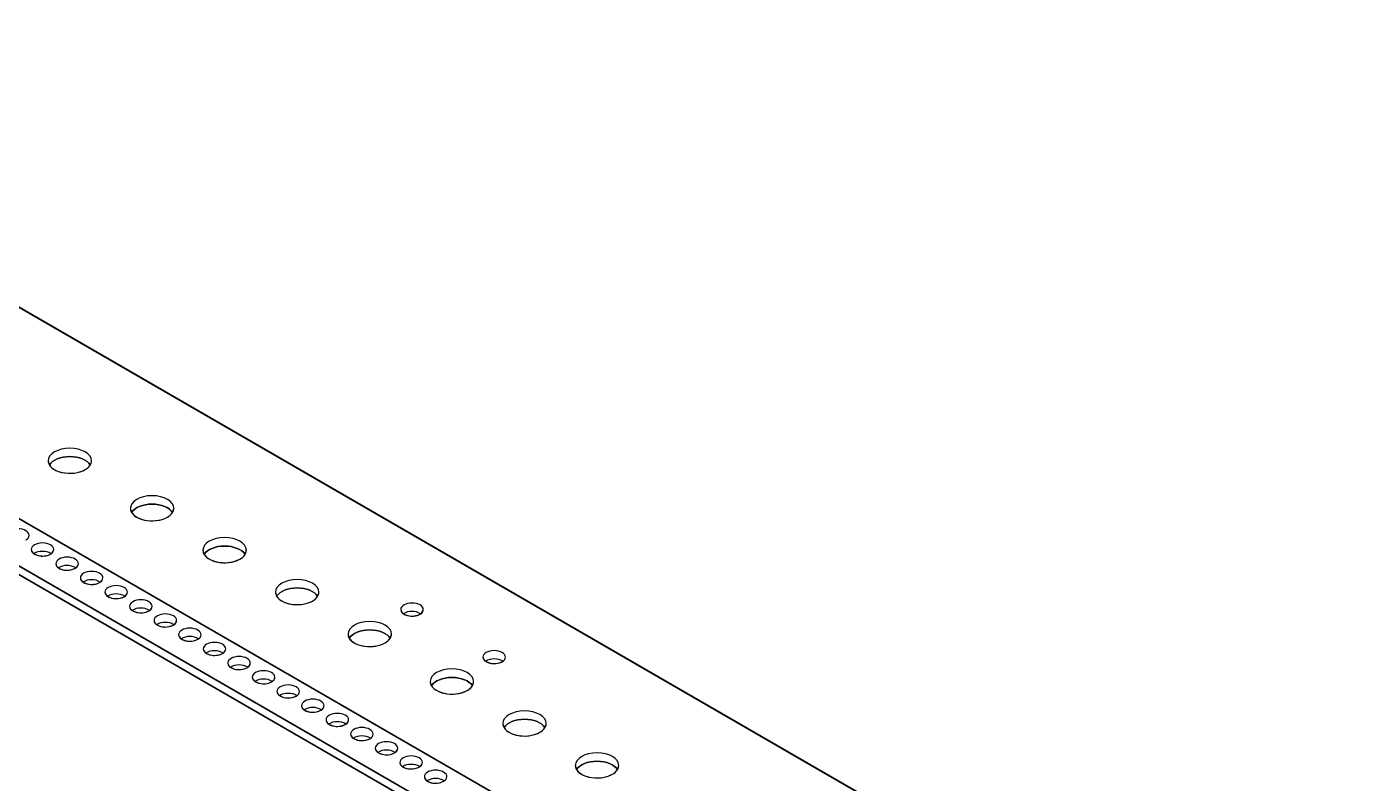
# Model space of a CAD drawing. Header units: millimetres. Extents: x -132 to 387, y -467 to 91.
# Drawn here: x 191.1 to 385.3, y -313.7 to -203.1 of the extents above; entities that cross this region are included whole.
import ezdxf

# ---------------------------------------------------------------- set-up
doc = ezdxf.new("R2010")
doc.units = ezdxf.units.MM
doc.layers.get('0').update_dxf_attribs({"lineweight": 25})

msp = doc.modelspace()

# ---------------------------------------------------------------- linework, layer by layer
for p, q in [((385.27, -356.87), (118.97, -203.13)), ((385.27, -356.87), (118.97, -203.13)), ((118.97, -203.13), (385.24, -356.86)), ((119.02, -203.15), (385.27, -356.87)), ((385.24, -356.86), (119.02, -203.15)), ((358.07, -372.02), (93.2, -219.09)), ((93.2, -219.09), (358.07, -372.02)), ((358.07, -372.02), (93.2, -219.09)), ((87.19, -222.56), (352.06, -375.49)), ((352.06, -375.49), (87.19, -222.56)), ((87.19, -222.56), (352.06, -375.49)), ((87.19, -223.79), (351, -376.1)), ((351, -376.1), (118.18, -241.69)), ((118.18, -241.69), (351, -376.1))]:
    msp.add_line(p, q)
for centre, radius, start, end in [((195.46, -266.54), 1.16, 180.6562, 212.5207), ((195.46, -266.54), 1.16, 180.6562, 212.5207), ((198.73, -266.02), 2.08, 298.34, 326.5634), ((198.73, -266.02), 2.08, 298.34, 326.5634), ((199.48, -266.54), 1.16, 327.4692, 359.3539), ((199.48, -266.54), 1.16, 327.4692, 359.3539), ((207.48, -273.48), 1.16, 180.6494, 212.5223), ((207.48, -273.48), 1.16, 180.6494, 212.5223), ((211.5, -273.48), 1.16, 327.4903, 359.3379), ((211.5, -273.48), 1.16, 327.4903, 359.3379), ((210.75, -272.96), 2.08, 298.3442, 326.5517), ((210.75, -272.96), 2.08, 298.3442, 326.5517), ((190.71, -277.36), 0.825, 294.1874, 354.498), ((190.77, -277.39), 0.77, 299.7479, 355.7872), ((190.77, -277.39), 0.77, 299.7479, 355.7872), ((192.59, -279.46), 0.77, 184.2128, 240.2521), ((192.59, -279.46), 0.77, 184.2128, 240.2521), ((194.3, -279.44), 0.825, 294.1863, 354.4979), ((194.36, -279.46), 0.77, 299.7476, 355.7863), ((194.36, -279.46), 0.77, 299.7476, 355.7863), ((193.41, -282.08), 2.29, 88.4654, 121.6641), ((193.41, -282.08), 2.29, 88.4654, 121.6641), ((193.41, -282.08), 2.29, 88.4654, 121.6641), ((193.4, -278.21), 2.25, 238.1516, 270.0615), ((193.4, -278.21), 2.25, 238.1516, 270.0615), ((193.47, -277.88), 2.6, 256.1508, 296.9515), ((193.51, -278.05), 2.42, 267.4628, 297.8452), ((193.51, -278.05), 2.42, 267.4628, 297.8452), ((193.54, -282.08), 2.29, 58.3356, 91.5347), ((193.54, -282.08), 2.29, 58.3356, 91.5347), ((193.54, -282.08), 2.29, 58.3356, 91.5347), ((193.93, -278.95), 1.43, 299.9298, 304.5461), ((193.93, -278.95), 1.43, 299.9298, 304.5461), ((218.09, -279.6), 1.16, 180.6621, 212.5097), ((218.09, -279.6), 1.16, 180.6621, 212.5097), ((221.36, -279.08), 2.08, 298.3442, 326.5517), ((221.36, -279.08), 2.08, 298.3442, 326.5517), ((222.11, -279.6), 1.16, 327.4903, 359.3379), ((222.11, -279.6), 1.16, 327.4903, 359.3379), ((196.19, -281.53), 0.77, 184.2128, 240.2534), ((196.19, -281.53), 0.77, 184.2128, 240.2534), ((197.01, -284.15), 2.29, 88.4652, 121.6645), ((197.01, -284.15), 2.29, 88.4652, 121.6645), ((197.01, -284.15), 2.29, 88.4652, 121.6645), ((196.99, -280.29), 2.25, 238.1512, 270.0619), ((196.99, -280.29), 2.25, 238.1512, 270.0619), ((197.06, -279.95), 2.6, 256.1508, 296.9515), ((197.1, -280.12), 2.42, 267.463, 297.8453), ((197.1, -280.12), 2.42, 267.463, 297.8453), ((197.13, -284.15), 2.29, 58.3356, 91.5347), ((197.13, -284.15), 2.29, 58.3356, 91.5347), ((197.13, -284.15), 2.29, 58.3356, 91.5347), ((197.9, -281.51), 0.825, 294.1863, 354.4979), ((197.52, -281.03), 1.43, 299.9298, 304.5461), ((197.52, -281.03), 1.43, 299.9298, 304.5461), ((197.95, -281.53), 0.77, 299.7476, 355.7863), ((197.95, -281.53), 0.77, 299.7476, 355.7863), ((199.78, -283.61), 0.77, 184.2137, 240.2524), ((199.78, -283.61), 0.77, 184.2137, 240.2524), ((200.6, -286.23), 2.29, 88.4711, 121.6593), ((200.6, -286.23), 2.29, 88.4711, 121.6593), ((200.6, -286.23), 2.29, 88.4711, 121.6593), ((200.59, -282.36), 2.25, 238.151, 270.0621), ((200.59, -282.36), 2.25, 238.151, 270.0621), ((200.65, -282.02), 2.6, 256.151, 296.951), ((200.7, -282.2), 2.42, 267.4623, 297.845), ((200.7, -282.2), 2.42, 267.4623, 297.845), ((200.72, -286.23), 2.29, 58.3455, 91.5267), ((200.72, -286.23), 2.29, 58.3455, 91.5267), ((200.72, -286.23), 2.29, 58.3455, 91.5267), ((201.49, -283.58), 0.825, 294.1917, 354.5016), ((201.1, -283.08), 1.45, 299.9657, 304.5101), ((201.1, -283.08), 1.45, 299.9657, 304.5101), ((201.54, -283.61), 0.771, 299.7583, 355.7862), ((201.54, -283.61), 0.771, 299.7583, 355.7862), ((203.37, -285.68), 0.77, 184.2137, 240.2551), ((203.37, -285.68), 0.77, 184.2137, 240.2551), ((204.19, -288.3), 2.29, 88.4713, 121.6588), ((204.19, -288.3), 2.29, 88.4713, 121.6588), ((204.19, -288.3), 2.29, 88.4713, 121.6588), ((204.18, -284.44), 2.25, 238.1515, 270.0618), ((204.18, -284.44), 2.25, 238.1515, 270.0618), ((204.24, -284.1), 2.6, 256.151, 296.951), ((204.29, -284.27), 2.42, 267.4623, 297.845), ((204.29, -284.27), 2.42, 267.4623, 297.845), ((204.31, -288.3), 2.29, 58.3455, 91.5267), ((204.31, -288.3), 2.29, 58.3455, 91.5267), ((204.31, -288.3), 2.29, 58.3455, 91.5267), ((205.08, -285.66), 0.825, 294.1917, 354.5016), ((204.7, -285.16), 1.45, 299.9657, 304.5101), ((204.7, -285.16), 1.45, 299.9657, 304.5101), ((205.13, -285.68), 0.771, 299.7583, 355.7862), ((205.13, -285.68), 0.771, 299.7583, 355.7862), ((228.7, -285.73), 1.16, 180.6547, 212.517), ((228.7, -285.73), 1.16, 180.6547, 212.517), ((231.96, -285.21), 2.08, 298.3442, 326.5517), ((231.96, -285.21), 2.08, 298.3442, 326.5517), ((232.72, -285.73), 1.16, 327.483, 359.3453), ((232.72, -285.73), 1.16, 327.483, 359.3453), ((206.96, -287.76), 0.77, 184.2081, 240.2607), ((206.96, -287.76), 0.77, 184.2081, 240.2607), ((207.78, -290.37), 2.29, 88.4713, 121.6588), ((207.78, -290.37), 2.29, 88.4713, 121.6588), ((207.78, -290.37), 2.29, 88.4713, 121.6588), ((207.77, -286.51), 2.25, 238.1515, 270.0618), ((207.77, -286.51), 2.25, 238.1515, 270.0618), ((207.83, -286.17), 2.6, 256.151, 296.951), ((207.88, -286.34), 2.42, 267.4623, 297.845), ((207.88, -286.34), 2.42, 267.4623, 297.845), ((207.91, -290.37), 2.29, 58.3437, 91.5285), ((207.91, -290.37), 2.29, 58.3437, 91.5285), ((207.91, -290.37), 2.29, 58.3437, 91.5285), ((208.67, -287.73), 0.825, 294.1917, 354.5016), ((208.29, -287.23), 1.45, 299.9657, 304.5101), ((208.29, -287.23), 1.45, 299.9657, 304.5101), ((208.73, -287.76), 0.77, 299.7527, 355.7918), ((208.73, -287.76), 0.77, 299.7527, 355.7918), ((246.62, -288.24), 0.77, 184.2023, 240.2447), ((246.62, -288.24), 0.77, 184.2023, 240.2447), ((247.44, -290.85), 2.29, 88.4694, 121.667), ((247.44, -290.85), 2.29, 88.4694, 121.667), ((247.44, -290.85), 2.29, 88.4694, 121.667), ((247.43, -286.99), 2.25, 238.1581, 270.0641), ((247.43, -286.99), 2.25, 238.1581, 270.0641), ((247.49, -286.65), 2.6, 256.151, 296.951), ((247.54, -286.82), 2.42, 267.4623, 297.845), ((247.54, -286.82), 2.42, 267.4623, 297.845), ((247.56, -290.85), 2.29, 58.3306, 91.5308), ((247.56, -290.85), 2.29, 58.3306, 91.5308), ((247.56, -290.85), 2.29, 58.3306, 91.5308), ((248.33, -288.21), 0.825, 294.1891, 354.4929), ((247.92, -287.68), 1.49, 299.9866, 304.4048), ((247.92, -287.68), 1.49, 299.9866, 304.4048), ((248.38, -288.24), 0.771, 299.7516, 355.7879), ((248.38, -288.24), 0.771, 299.7516, 355.7879), ((210.55, -289.83), 0.77, 184.2081, 240.2607), ((210.55, -289.83), 0.77, 184.2081, 240.2607), ((211.38, -292.45), 2.29, 88.4713, 121.6588), ((211.38, -292.45), 2.29, 88.4713, 121.6588), ((211.38, -292.45), 2.29, 88.4713, 121.6588), ((211.36, -288.58), 2.25, 238.145, 270.0684), ((211.36, -288.58), 2.25, 238.145, 270.0684), ((211.43, -288.24), 2.6, 256.151, 296.951), ((211.47, -288.42), 2.42, 267.4623, 297.845), ((211.47, -288.42), 2.42, 267.4623, 297.845), ((211.5, -292.45), 2.29, 58.3437, 91.5285), ((211.5, -292.45), 2.29, 58.3437, 91.5285), ((211.5, -292.45), 2.29, 58.3437, 91.5285), ((212.26, -289.81), 0.825, 294.1917, 354.5016), ((211.88, -289.3), 1.45, 299.9657, 304.5101), ((211.88, -289.3), 1.45, 299.9657, 304.5101), ((212.32, -289.83), 0.77, 299.7527, 355.7918), ((212.32, -289.83), 0.77, 299.7527, 355.7918), ((214.15, -291.9), 0.77, 184.2081, 240.2607), ((214.15, -291.9), 0.77, 184.2081, 240.2607), ((214.97, -294.52), 2.29, 88.4713, 121.6588), ((214.97, -294.52), 2.29, 88.4713, 121.6588), ((214.97, -294.52), 2.29, 88.4713, 121.6588), ((214.95, -290.66), 2.25, 238.147, 270.0664), ((214.95, -290.66), 2.25, 238.147, 270.0664), ((215.02, -290.32), 2.6, 256.151, 296.951), ((215.06, -290.49), 2.42, 267.4623, 297.845), ((215.06, -290.49), 2.42, 267.4623, 297.845), ((215.09, -294.52), 2.29, 58.3437, 91.5285), ((215.09, -294.52), 2.29, 58.3437, 91.5285), ((215.09, -294.52), 2.29, 58.3437, 91.5285), ((215.86, -291.88), 0.825, 294.1917, 354.5016), ((215.47, -291.38), 1.45, 299.9657, 304.5101), ((215.47, -291.38), 1.45, 299.9657, 304.5101), ((215.91, -291.9), 0.77, 299.7527, 355.7918), ((215.91, -291.9), 0.77, 299.7527, 355.7918), ((239.3, -291.85), 1.16, 180.6587, 212.5181), ((239.3, -291.85), 1.16, 180.6587, 212.5181), ((242.57, -291.33), 2.08, 298.332, 326.5639), ((242.57, -291.33), 2.08, 298.332, 326.5639), ((243.32, -291.85), 1.16, 327.4819, 359.3413), ((243.32, -291.85), 1.16, 327.4819, 359.3413), ((217.74, -293.98), 0.77, 184.2081, 240.2607), ((217.74, -293.98), 0.77, 184.2081, 240.2607), ((218.56, -296.6), 2.29, 88.4713, 121.6588), ((218.56, -296.6), 2.29, 88.4713, 121.6588), ((218.56, -296.6), 2.29, 88.4713, 121.6588), ((218.55, -292.73), 2.25, 238.147, 270.0664), ((218.55, -292.73), 2.25, 238.147, 270.0664), ((218.61, -292.39), 2.6, 256.151, 296.951), ((218.66, -292.56), 2.42, 267.4623, 297.845), ((218.66, -292.56), 2.42, 267.4623, 297.845), ((218.68, -296.6), 2.29, 58.3437, 91.5285), ((218.68, -296.6), 2.29, 58.3437, 91.5285), ((218.68, -296.6), 2.29, 58.3437, 91.5285), ((219.45, -293.95), 0.825, 294.1917, 354.5016), ((219.06, -293.45), 1.45, 299.9657, 304.5101), ((219.06, -293.45), 1.45, 299.9657, 304.5101), ((219.5, -293.98), 0.77, 299.7527, 355.7918), ((219.5, -293.98), 0.77, 299.7527, 355.7918), ((221.33, -296.05), 0.77, 184.2081, 240.2607), ((221.33, -296.05), 0.77, 184.2081, 240.2607), ((222.15, -298.67), 2.29, 88.4713, 121.6588), ((222.15, -298.67), 2.29, 88.4713, 121.6588), ((222.15, -298.67), 2.29, 88.4713, 121.6588), ((222.14, -294.81), 2.25, 238.147, 270.0664), ((222.14, -294.81), 2.25, 238.147, 270.0664), ((222.2, -294.47), 2.6, 256.151, 296.951), ((222.25, -294.64), 2.42, 267.4623, 297.845), ((222.25, -294.64), 2.42, 267.4623, 297.845), ((222.27, -298.67), 2.29, 58.3437, 91.5285), ((222.27, -298.67), 2.29, 58.3437, 91.5285), ((222.27, -298.67), 2.29, 58.3437, 91.5285), ((223.04, -296.03), 0.825, 294.1917, 354.5016), ((222.66, -295.53), 1.45, 299.9657, 304.5101), ((222.66, -295.53), 1.45, 299.9657, 304.5101), ((223.09, -296.05), 0.77, 299.7527, 355.7918), ((223.09, -296.05), 0.77, 299.7527, 355.7918), ((258.64, -295.18), 0.771, 184.2121, 240.2349), ((258.64, -295.18), 0.771, 184.2121, 240.2349), ((259.46, -297.8), 2.29, 88.4712, 121.6652), ((259.46, -297.8), 2.29, 88.4712, 121.6652), ((259.46, -297.8), 2.29, 88.4712, 121.6652), ((259.45, -293.93), 2.25, 238.1516, 270.0707), ((259.45, -293.93), 2.25, 238.1516, 270.0707), ((259.51, -293.59), 2.6, 256.1419, 296.9601), ((259.56, -293.77), 2.42, 267.4493, 297.8579), ((259.56, -293.77), 2.42, 267.4493, 297.8579), ((259.58, -297.79), 2.29, 58.3306, 91.5308), ((259.58, -297.79), 2.29, 58.3306, 91.5308), ((259.58, -297.79), 2.29, 58.3306, 91.5308), ((260.35, -295.15), 0.825, 294.1786, 354.5034), ((259.94, -294.62), 1.49, 299.9866, 304.4048), ((259.94, -294.62), 1.49, 299.9866, 304.4048), ((260.4, -295.18), 0.771, 299.7516, 355.7879), ((260.4, -295.18), 0.771, 299.7516, 355.7879), ((224.92, -298.12), 0.77, 184.2081, 240.2607), ((224.92, -298.12), 0.77, 184.2081, 240.2607), ((225.74, -300.74), 2.29, 88.4713, 121.6588), ((225.74, -300.74), 2.29, 88.4713, 121.6588), ((225.74, -300.74), 2.29, 88.4713, 121.6588), ((225.73, -296.88), 2.25, 238.147, 270.0664), ((225.73, -296.88), 2.25, 238.147, 270.0664), ((225.79, -296.54), 2.6, 256.151, 296.951), ((225.84, -296.71), 2.42, 267.4623, 297.845), ((225.84, -296.71), 2.42, 267.4623, 297.845), ((225.87, -300.74), 2.29, 58.3437, 91.5285), ((225.87, -300.74), 2.29, 58.3437, 91.5285), ((225.87, -300.74), 2.29, 58.3437, 91.5285), ((226.63, -298.1), 0.825, 294.1917, 354.5016), ((226.25, -297.6), 1.45, 299.9657, 304.5101), ((226.25, -297.6), 1.45, 299.9657, 304.5101), ((226.69, -298.12), 0.77, 299.7429, 355.8016), ((226.69, -298.12), 0.77, 299.7429, 355.8016), ((251.32, -298.79), 1.16, 180.6587, 212.5181), ((251.32, -298.79), 1.16, 180.6587, 212.5181), ((255.35, -298.79), 1.16, 327.4819, 359.3413), ((255.35, -298.79), 1.16, 327.4819, 359.3413), ((228.52, -300.2), 0.77, 184.2023, 240.2447), ((228.52, -300.2), 0.77, 184.2023, 240.2447), ((229.34, -302.82), 2.29, 88.4676, 121.6687), ((229.34, -302.82), 2.29, 88.4676, 121.6687), ((229.34, -302.82), 2.29, 88.4676, 121.6687), ((229.32, -298.95), 2.25, 238.1581, 270.0641), ((229.32, -298.95), 2.25, 238.1581, 270.0641), ((229.46, -302.82), 2.29, 58.3306, 91.5308), ((229.46, -302.82), 2.29, 58.3306, 91.5308), ((229.46, -302.82), 2.29, 58.3306, 91.5308), ((230.23, -300.18), 0.825, 294.1891, 354.4929), ((229.82, -299.64), 1.49, 299.9866, 304.4048), ((229.82, -299.64), 1.49, 299.9866, 304.4048), ((230.28, -300.2), 0.771, 299.7516, 355.7879), ((230.28, -300.2), 0.771, 299.7516, 355.7879), ((254.59, -298.27), 2.08, 298.3427, 326.5615), ((254.59, -298.27), 2.08, 298.3427, 326.5615), ((229.39, -298.61), 2.6, 256.151, 296.951), ((229.43, -298.79), 2.42, 267.4623, 297.845), ((229.43, -298.79), 2.42, 267.4623, 297.845), ((232.11, -302.27), 0.77, 184.2023, 240.2447), ((232.11, -302.27), 0.77, 184.2023, 240.2447), ((232.93, -304.89), 2.29, 88.4694, 121.667), ((232.93, -304.89), 2.29, 88.4694, 121.667), ((232.93, -304.89), 2.29, 88.4694, 121.667), ((233.05, -304.89), 2.29, 58.3306, 91.5308), ((233.05, -304.89), 2.29, 58.3306, 91.5308), ((233.05, -304.89), 2.29, 58.3306, 91.5308), ((233.82, -302.25), 0.825, 294.1891, 354.4929), ((233.87, -302.27), 0.771, 299.7516, 355.7879), ((233.87, -302.27), 0.771, 299.7516, 355.7879), ((232.91, -301.03), 2.25, 238.1581, 270.0641), ((232.91, -301.03), 2.25, 238.1581, 270.0641), ((232.98, -300.69), 2.6, 256.151, 296.951), ((233.02, -300.86), 2.42, 267.4623, 297.845), ((233.02, -300.86), 2.42, 267.4623, 297.845), ((233.41, -301.71), 1.49, 299.9866, 304.4048), ((233.41, -301.71), 1.49, 299.9866, 304.4048), ((235.7, -304.35), 0.771, 184.2121, 240.2349), ((235.7, -304.35), 0.771, 184.2121, 240.2349), ((236.52, -306.97), 2.29, 88.4694, 121.667), ((236.52, -306.97), 2.29, 88.4694, 121.667), ((236.52, -306.97), 2.29, 88.4694, 121.667), ((236.64, -306.96), 2.29, 58.3306, 91.5308), ((236.64, -306.96), 2.29, 58.3306, 91.5308), ((236.64, -306.96), 2.29, 58.3306, 91.5308), ((237.41, -304.32), 0.825, 294.1891, 354.4929), ((237.46, -304.35), 0.771, 299.7516, 355.7879), ((237.46, -304.35), 0.771, 299.7516, 355.7879), ((236.51, -303.1), 2.25, 238.1581, 270.0641), ((236.51, -303.1), 2.25, 238.1581, 270.0641), ((236.57, -302.76), 2.6, 256.151, 296.951), ((236.62, -302.93), 2.42, 267.4623, 297.845), ((236.62, -302.93), 2.42, 267.4623, 297.845), ((237, -303.79), 1.49, 299.9866, 304.4048), ((237, -303.79), 1.49, 299.9866, 304.4048), ((239.29, -306.42), 0.771, 184.2121, 240.2349), ((239.29, -306.42), 0.771, 184.2121, 240.2349), ((241, -306.4), 0.825, 294.1891, 354.4929), ((241.05, -306.42), 0.771, 299.7516, 355.7879), ((241.05, -306.42), 0.771, 299.7516, 355.7879), ((261.93, -304.91), 1.16, 180.6621, 212.5097), ((261.93, -304.91), 1.16, 180.6621, 212.5097), ((265.2, -304.39), 2.08, 298.3442, 326.5517), ((265.2, -304.39), 2.08, 298.3442, 326.5517), ((265.95, -304.91), 1.16, 327.4903, 359.3379), ((265.95, -304.91), 1.16, 327.4903, 359.3379), ((240.11, -309.04), 2.29, 88.4694, 121.667), ((240.11, -309.04), 2.29, 88.4694, 121.667), ((240.11, -309.04), 2.29, 88.4694, 121.667), ((240.1, -305.17), 2.25, 238.1581, 270.0641), ((240.1, -305.17), 2.25, 238.1581, 270.0641), ((240.16, -304.84), 2.6, 256.151, 296.951), ((240.21, -305.01), 2.42, 267.4623, 297.845), ((240.21, -305.01), 2.42, 267.4623, 297.845), ((240.23, -309.04), 2.29, 58.3306, 91.5308), ((240.23, -309.04), 2.29, 58.3306, 91.5308), ((240.23, -309.04), 2.29, 58.3306, 91.5308), ((240.6, -305.86), 1.49, 299.9866, 304.4048), ((240.6, -305.86), 1.49, 299.9866, 304.4048), ((242.88, -308.49), 0.771, 184.2121, 240.2349), ((242.88, -308.49), 0.771, 184.2121, 240.2349), ((244.59, -308.47), 0.825, 294.1891, 354.4929), ((244.65, -308.49), 0.771, 299.7516, 355.7879), ((244.65, -308.49), 0.771, 299.7516, 355.7879), ((243.7, -311.11), 2.29, 88.4694, 121.667), ((243.7, -311.11), 2.29, 88.4694, 121.667), ((243.7, -311.11), 2.29, 88.4694, 121.667), ((243.69, -307.25), 2.25, 238.1581, 270.0641), ((243.69, -307.25), 2.25, 238.1581, 270.0641), ((243.76, -306.91), 2.6, 256.151, 296.951), ((243.8, -307.08), 2.42, 267.4623, 297.845), ((243.8, -307.08), 2.42, 267.4623, 297.845), ((243.83, -311.11), 2.29, 58.3306, 91.5308), ((243.83, -311.11), 2.29, 58.3306, 91.5308), ((243.83, -311.11), 2.29, 58.3306, 91.5308), ((244.19, -307.93), 1.49, 299.9866, 304.4048), ((244.19, -307.93), 1.49, 299.9866, 304.4048), ((246.48, -310.57), 0.771, 184.2121, 240.2349), ((246.48, -310.57), 0.771, 184.2121, 240.2349), ((247.3, -313.19), 2.29, 88.4694, 121.667), ((247.3, -313.19), 2.29, 88.4694, 121.667), ((247.3, -313.19), 2.29, 88.4694, 121.667), ((247.28, -309.32), 2.25, 238.1581, 270.0641), ((247.28, -309.32), 2.25, 238.1581, 270.0641), ((247.35, -308.98), 2.6, 256.151, 296.951), ((247.39, -309.16), 2.42, 267.4558, 297.8514), ((247.39, -309.16), 2.42, 267.4558, 297.8514), ((247.42, -313.19), 2.29, 58.3306, 91.5308), ((247.42, -313.19), 2.29, 58.3306, 91.5308), ((247.42, -313.19), 2.29, 58.3306, 91.5308), ((248.19, -310.55), 0.825, 294.1891, 354.4929), ((247.78, -310.01), 1.49, 299.9866, 304.4048), ((247.78, -310.01), 1.49, 299.9866, 304.4048), ((248.24, -310.57), 0.771, 299.7516, 355.7879), ((248.24, -310.57), 0.771, 299.7516, 355.7879), ((272.54, -311.04), 1.16, 180.6547, 212.517), ((272.54, -311.04), 1.16, 180.6547, 212.517), ((275.81, -310.52), 2.08, 298.3522, 326.5512), ((275.81, -310.52), 2.08, 298.3522, 326.5512), ((276.56, -311.04), 1.16, 327.483, 359.3453), ((276.56, -311.04), 1.16, 327.483, 359.3453), ((250.07, -312.64), 0.771, 184.2121, 240.2349), ((250.07, -312.64), 0.771, 184.2121, 240.2349), ((250.89, -315.26), 2.29, 88.4694, 121.667), ((250.89, -315.26), 2.29, 88.4694, 121.667), ((250.89, -315.26), 2.29, 88.4694, 121.667), ((250.87, -311.4), 2.25, 238.1581, 270.0641), ((250.87, -311.4), 2.25, 238.1581, 270.0641), ((250.94, -311.06), 2.6, 256.151, 296.951), ((250.98, -311.23), 2.42, 267.4558, 297.8514), ((250.98, -311.23), 2.42, 267.4558, 297.8514), ((251.01, -315.26), 2.29, 58.3306, 91.5308), ((251.01, -315.26), 2.29, 58.3306, 91.5308), ((251.01, -315.26), 2.29, 58.3306, 91.5308), ((251.78, -312.62), 0.825, 294.1891, 354.4929), ((251.37, -312.08), 1.49, 299.9866, 304.4048), ((251.37, -312.08), 1.49, 299.9866, 304.4048), ((251.83, -312.64), 0.771, 299.7516, 355.7879), ((251.83, -312.64), 0.771, 299.7516, 355.7879)]:
    msp.add_arc(centre, radius, start, end)
for points in [[(197.47, -264.72), (195.72, -264.72), (194.3, -265.54), (194.3, -266.55)], [(197.47, -264.72), (195.72, -264.72), (194.3, -265.54), (194.3, -266.55)], [(197.47, -264.72), (195.72, -264.72), (194.3, -265.54), (194.3, -266.55)], [(197.47, -265.94), (196.13, -265.94), (194.93, -266.43), (194.48, -267.17)], [(194.48, -267.17), (194.93, -266.43), (196.13, -265.94), (197.47, -265.94)], [(197.47, -265.94), (196.13, -265.94), (194.93, -266.43), (194.48, -267.17)], [(200.65, -266.55), (200.65, -265.54), (199.23, -264.72), (197.47, -264.72)], [(200.65, -266.55), (200.65, -265.54), (199.23, -264.72), (197.47, -264.72)], [(200.65, -266.55), (200.65, -265.54), (199.23, -264.72), (197.47, -264.72)], [(200.47, -267.17), (200.02, -266.43), (198.82, -265.94), (197.47, -265.94)], [(197.47, -265.94), (198.82, -265.94), (200.02, -266.43), (200.47, -267.17)], [(200.47, -267.17), (200.02, -266.43), (198.82, -265.94), (197.47, -265.94)], [(194.3, -266.55), (194.3, -267.29), (195.07, -267.96), (196.26, -268.25)], [(194.48, -267.17), (194.84, -267.76), (195.71, -268.2), (196.77, -268.34)], [(194.48, -267.17), (194.84, -267.76), (195.71, -268.2), (196.77, -268.34)], [(196.26, -268.25), (197.44, -268.53), (198.81, -268.37), (199.72, -267.85)], [(196.77, -268.34), (197.84, -268.48), (198.95, -268.29), (199.72, -267.85)], [(196.77, -268.34), (197.84, -268.48), (198.95, -268.29), (199.72, -267.85)], [(199.72, -267.85), (200.31, -267.51), (200.65, -267.04), (200.65, -266.55)], [(209.49, -271.66), (207.74, -271.66), (206.32, -272.48), (206.32, -273.49)], [(209.49, -271.66), (207.74, -271.66), (206.32, -272.48), (206.32, -273.49)], [(209.49, -271.66), (207.74, -271.66), (206.32, -272.48), (206.32, -273.49)], [(212.67, -273.49), (212.67, -272.48), (211.25, -271.66), (209.49, -271.66)], [(212.67, -273.49), (212.67, -272.48), (211.25, -271.66), (209.49, -271.66)], [(212.67, -273.49), (212.67, -272.48), (211.25, -271.66), (209.49, -271.66)], [(206.32, -273.49), (206.32, -274.23), (207.09, -274.9), (208.28, -275.19)], [(209.49, -272.88), (208.15, -272.88), (206.95, -273.37), (206.5, -274.11)], [(206.5, -274.11), (206.95, -273.37), (208.15, -272.88), (209.49, -272.88)], [(209.49, -272.88), (208.15, -272.88), (206.95, -273.37), (206.5, -274.11)], [(212.49, -274.11), (212.04, -273.37), (210.84, -272.88), (209.49, -272.88)], [(209.49, -272.88), (210.84, -272.88), (212.04, -273.37), (212.49, -274.11)], [(212.49, -274.11), (212.04, -273.37), (210.84, -272.88), (209.49, -272.88)], [(211.74, -274.79), (212.33, -274.45), (212.67, -273.98), (212.67, -273.49)], [(206.5, -274.11), (206.87, -274.7), (207.73, -275.14), (208.79, -275.28)], [(206.5, -274.11), (206.87, -274.7), (207.73, -275.14), (208.79, -275.28)], [(208.28, -275.19), (209.47, -275.47), (210.83, -275.31), (211.74, -274.79)], [(208.79, -275.28), (209.86, -275.42), (210.97, -275.23), (211.74, -274.79)], [(208.79, -275.28), (209.86, -275.42), (210.97, -275.23), (211.74, -274.79)], [(191.53, -277.44), (191.53, -276.92), (190.79, -276.49), (189.88, -276.49)], [(191.53, -277.44), (191.53, -276.92), (190.79, -276.49), (189.88, -276.49)], [(191.53, -277.44), (191.53, -276.92), (190.79, -276.49), (189.88, -276.49)], [(193.48, -278.56), (192.56, -278.56), (191.83, -278.99), (191.83, -279.52)], [(193.48, -278.56), (192.56, -278.56), (191.83, -278.99), (191.83, -279.52)], [(193.48, -278.56), (192.56, -278.56), (191.83, -278.99), (191.83, -279.52)], [(191.83, -279.52), (191.83, -279.9), (192.23, -280.25), (192.84, -280.4)], [(195.13, -279.52), (195.13, -278.99), (194.39, -278.56), (193.48, -278.56)], [(195.13, -279.52), (195.13, -278.99), (194.39, -278.56), (193.48, -278.56)], [(195.13, -279.52), (195.13, -278.99), (194.39, -278.56), (193.48, -278.56)], [(220.1, -277.78), (218.35, -277.78), (216.93, -278.6), (216.93, -279.62)], [(220.1, -277.78), (218.35, -277.78), (216.93, -278.6), (216.93, -279.62)], [(220.1, -277.78), (218.35, -277.78), (216.93, -278.6), (216.93, -279.62)], [(220.1, -279.01), (218.76, -279.01), (217.56, -279.5), (217.11, -280.23)], [(217.11, -280.23), (217.56, -279.5), (218.76, -279.01), (220.1, -279.01)], [(220.1, -279.01), (218.76, -279.01), (217.56, -279.5), (217.11, -280.23)], [(223.28, -279.62), (223.28, -278.6), (221.85, -277.78), (220.1, -277.78)], [(223.28, -279.62), (223.28, -278.6), (221.85, -277.78), (220.1, -277.78)], [(223.28, -279.62), (223.28, -278.6), (221.85, -277.78), (220.1, -277.78)], [(223.09, -280.23), (222.64, -279.5), (221.44, -279.01), (220.1, -279.01)], [(220.1, -279.01), (221.44, -279.01), (222.64, -279.5), (223.09, -280.23)], [(223.09, -280.23), (222.64, -279.5), (221.44, -279.01), (220.1, -279.01)], [(197.07, -280.64), (196.16, -280.64), (195.42, -281.06), (195.42, -281.59)], [(197.07, -280.64), (196.16, -280.64), (195.42, -281.06), (195.42, -281.59)], [(197.07, -280.64), (196.16, -280.64), (195.42, -281.06), (195.42, -281.59)], [(198.72, -281.59), (198.72, -281.06), (197.98, -280.64), (197.07, -280.64)], [(198.72, -281.59), (198.72, -281.06), (197.98, -280.64), (197.07, -280.64)], [(198.72, -281.59), (198.72, -281.06), (197.98, -280.64), (197.07, -280.64)], [(216.93, -279.62), (216.93, -280.36), (217.7, -281.03), (218.89, -281.31)], [(217.11, -280.23), (217.47, -280.82), (218.34, -281.27), (219.4, -281.4)], [(217.11, -280.23), (217.47, -280.82), (218.34, -281.27), (219.4, -281.4)], [(218.89, -281.31), (220.07, -281.59), (221.44, -281.44), (222.35, -280.91)], [(219.4, -281.4), (220.46, -281.54), (221.57, -281.36), (222.35, -280.91)], [(219.4, -281.4), (220.46, -281.54), (221.57, -281.36), (222.35, -280.91)], [(222.35, -280.91), (222.94, -280.57), (223.28, -280.1), (223.28, -279.62)], [(195.42, -281.59), (195.42, -281.98), (195.82, -282.32), (196.44, -282.47)], [(200.66, -282.71), (199.75, -282.71), (199.01, -283.14), (199.01, -283.66)], [(200.66, -282.71), (199.75, -282.71), (199.01, -283.14), (199.01, -283.66)], [(200.66, -282.71), (199.75, -282.71), (199.01, -283.14), (199.01, -283.66)], [(202.31, -283.66), (202.31, -283.14), (201.57, -282.71), (200.66, -282.71)], [(202.31, -283.66), (202.31, -283.14), (201.57, -282.71), (200.66, -282.71)], [(202.31, -283.66), (202.31, -283.14), (201.57, -282.71), (200.66, -282.71)], [(199.01, -283.66), (199.01, -284.05), (199.41, -284.4), (200.03, -284.54)], [(204.25, -284.79), (203.34, -284.79), (202.6, -285.21), (202.6, -285.74)], [(204.25, -284.79), (203.34, -284.79), (202.6, -285.21), (202.6, -285.74)], [(204.25, -284.79), (203.34, -284.79), (202.6, -285.21), (202.6, -285.74)], [(205.9, -285.74), (205.9, -285.21), (205.16, -284.79), (204.25, -284.79)], [(205.9, -285.74), (205.9, -285.21), (205.16, -284.79), (204.25, -284.79)], [(205.9, -285.74), (205.9, -285.21), (205.16, -284.79), (204.25, -284.79)], [(230.71, -283.91), (228.95, -283.91), (227.53, -284.73), (227.53, -285.74)], [(230.71, -283.91), (228.95, -283.91), (227.53, -284.73), (227.53, -285.74)], [(230.71, -283.91), (228.95, -283.91), (227.53, -284.73), (227.53, -285.74)], [(230.71, -285.13), (229.36, -285.13), (228.16, -285.62), (227.71, -286.35)], [(227.71, -286.35), (228.16, -285.62), (229.36, -285.13), (230.71, -285.13)], [(230.71, -285.13), (229.36, -285.13), (228.16, -285.62), (227.71, -286.35)], [(233.88, -285.74), (233.88, -284.73), (232.46, -283.91), (230.71, -283.91)], [(233.88, -285.74), (233.88, -284.73), (232.46, -283.91), (230.71, -283.91)], [(233.88, -285.74), (233.88, -284.73), (232.46, -283.91), (230.71, -283.91)], [(233.7, -286.35), (233.25, -285.62), (232.05, -285.13), (230.71, -285.13)], [(230.71, -285.13), (232.05, -285.13), (233.25, -285.62), (233.7, -286.35)], [(233.7, -286.35), (233.25, -285.62), (232.05, -285.13), (230.71, -285.13)], [(202.6, -285.74), (202.6, -286.12), (203, -286.47), (203.62, -286.62)], [(207.84, -286.86), (206.93, -286.86), (206.19, -287.29), (206.19, -287.81)], [(207.84, -286.86), (206.93, -286.86), (206.19, -287.29), (206.19, -287.81)], [(207.84, -286.86), (206.93, -286.86), (206.19, -287.29), (206.19, -287.81)], [(209.49, -287.81), (209.49, -287.29), (208.76, -286.86), (207.84, -286.86)], [(209.49, -287.81), (209.49, -287.29), (208.76, -286.86), (207.84, -286.86)], [(209.49, -287.81), (209.49, -287.29), (208.76, -286.86), (207.84, -286.86)], [(227.53, -285.74), (227.53, -286.48), (228.31, -287.15), (229.49, -287.43)], [(227.71, -286.35), (228.08, -286.95), (228.94, -287.39), (230.01, -287.53)], [(227.71, -286.35), (228.08, -286.95), (228.94, -287.39), (230.01, -287.53)], [(229.49, -287.43), (230.68, -287.72), (232.04, -287.56), (232.95, -287.04)], [(230.01, -287.53), (231.07, -287.67), (232.18, -287.48), (232.95, -287.04)], [(230.01, -287.53), (231.07, -287.67), (232.18, -287.48), (232.95, -287.04)], [(232.95, -287.04), (233.55, -286.69), (233.88, -286.23), (233.88, -285.74)], [(206.19, -287.81), (206.19, -288.2), (206.6, -288.54), (207.21, -288.69)], [(211.44, -288.93), (210.53, -288.93), (209.79, -289.36), (209.79, -289.89)], [(211.44, -288.93), (210.53, -288.93), (209.79, -289.36), (209.79, -289.89)], [(211.44, -288.93), (210.53, -288.93), (209.79, -289.36), (209.79, -289.89)], [(213.09, -289.89), (213.09, -289.36), (212.35, -288.93), (211.44, -288.93)], [(213.09, -289.89), (213.09, -289.36), (212.35, -288.93), (211.44, -288.93)], [(213.09, -289.89), (213.09, -289.36), (212.35, -288.93), (211.44, -288.93)], [(247.5, -287.34), (246.59, -287.34), (245.85, -287.77), (245.85, -288.29)], [(247.5, -287.34), (246.59, -287.34), (245.85, -287.77), (245.85, -288.29)], [(247.5, -287.34), (246.59, -287.34), (245.85, -287.77), (245.85, -288.29)], [(245.85, -288.29), (245.85, -288.68), (246.25, -289.02), (246.87, -289.17)], [(249.15, -288.29), (249.15, -287.77), (248.41, -287.34), (247.5, -287.34)], [(249.15, -288.29), (249.15, -287.77), (248.41, -287.34), (247.5, -287.34)], [(249.15, -288.29), (249.15, -287.77), (248.41, -287.34), (247.5, -287.34)], [(209.79, -289.89), (209.79, -290.27), (210.19, -290.62), (210.8, -290.77)], [(215.03, -291.01), (214.12, -291.01), (213.38, -291.43), (213.38, -291.96)], [(215.03, -291.01), (214.12, -291.01), (213.38, -291.43), (213.38, -291.96)], [(215.03, -291.01), (214.12, -291.01), (213.38, -291.43), (213.38, -291.96)], [(216.68, -291.96), (216.68, -291.43), (215.94, -291.01), (215.03, -291.01)], [(216.68, -291.96), (216.68, -291.43), (215.94, -291.01), (215.03, -291.01)], [(216.68, -291.96), (216.68, -291.43), (215.94, -291.01), (215.03, -291.01)], [(241.31, -290.03), (239.56, -290.03), (238.14, -290.85), (238.14, -291.86)], [(241.31, -290.03), (239.56, -290.03), (238.14, -290.85), (238.14, -291.86)], [(241.31, -290.03), (239.56, -290.03), (238.14, -290.85), (238.14, -291.86)], [(244.49, -291.86), (244.49, -290.85), (243.07, -290.03), (241.31, -290.03)], [(244.49, -291.86), (244.49, -290.85), (243.07, -290.03), (241.31, -290.03)], [(244.49, -291.86), (244.49, -290.85), (243.07, -290.03), (241.31, -290.03)], [(213.38, -291.96), (213.38, -292.34), (213.78, -292.69), (214.4, -292.84)], [(218.62, -293.08), (217.71, -293.08), (216.97, -293.51), (216.97, -294.03)], [(218.62, -293.08), (217.71, -293.08), (216.97, -293.51), (216.97, -294.03)], [(218.62, -293.08), (217.71, -293.08), (216.97, -293.51), (216.97, -294.03)], [(220.27, -294.03), (220.27, -293.51), (219.53, -293.08), (218.62, -293.08)], [(220.27, -294.03), (220.27, -293.51), (219.53, -293.08), (218.62, -293.08)], [(220.27, -294.03), (220.27, -293.51), (219.53, -293.08), (218.62, -293.08)], [(238.14, -291.86), (238.14, -292.61), (238.91, -293.27), (240.1, -293.56)], [(241.31, -291.26), (239.97, -291.26), (238.77, -291.75), (238.32, -292.48)], [(238.32, -292.48), (238.77, -291.75), (239.97, -291.26), (241.31, -291.26)], [(241.31, -291.26), (239.97, -291.26), (238.77, -291.75), (238.32, -292.48)], [(238.32, -292.48), (238.68, -293.07), (239.55, -293.51), (240.61, -293.65)], [(238.32, -292.48), (238.68, -293.07), (239.55, -293.51), (240.61, -293.65)], [(244.31, -292.48), (243.86, -291.75), (242.66, -291.26), (241.31, -291.26)], [(241.31, -291.26), (242.66, -291.26), (243.86, -291.75), (244.31, -292.48)], [(244.31, -292.48), (243.86, -291.75), (242.66, -291.26), (241.31, -291.26)], [(243.56, -293.16), (244.15, -292.82), (244.49, -292.35), (244.49, -291.86)], [(216.97, -294.03), (216.97, -294.42), (217.37, -294.77), (217.99, -294.91)], [(240.1, -293.56), (241.28, -293.84), (242.65, -293.68), (243.56, -293.16)], [(240.61, -293.65), (241.68, -293.79), (242.79, -293.61), (243.56, -293.16)], [(240.61, -293.65), (241.68, -293.79), (242.79, -293.61), (243.56, -293.16)], [(259.52, -294.28), (258.61, -294.28), (257.87, -294.71), (257.87, -295.23)], [(259.52, -294.28), (258.61, -294.28), (257.87, -294.71), (257.87, -295.23)], [(259.52, -294.28), (258.61, -294.28), (257.87, -294.71), (257.87, -295.23)], [(261.17, -295.23), (261.17, -294.71), (260.43, -294.28), (259.52, -294.28)], [(261.17, -295.23), (261.17, -294.71), (260.43, -294.28), (259.52, -294.28)], [(261.17, -295.23), (261.17, -294.71), (260.43, -294.28), (259.52, -294.28)], [(222.21, -295.15), (221.3, -295.15), (220.56, -295.58), (220.56, -296.11)], [(222.21, -295.15), (221.3, -295.15), (220.56, -295.58), (220.56, -296.11)], [(222.21, -295.15), (221.3, -295.15), (220.56, -295.58), (220.56, -296.11)], [(220.56, -296.11), (220.56, -296.49), (220.96, -296.84), (221.58, -296.99)], [(223.86, -296.11), (223.86, -295.58), (223.12, -295.15), (222.21, -295.15)], [(223.86, -296.11), (223.86, -295.58), (223.12, -295.15), (222.21, -295.15)], [(223.86, -296.11), (223.86, -295.58), (223.12, -295.15), (222.21, -295.15)], [(253.33, -296.97), (251.58, -296.97), (250.16, -297.79), (250.16, -298.8)], [(253.33, -296.97), (251.58, -296.97), (250.16, -297.79), (250.16, -298.8)], [(253.33, -296.97), (251.58, -296.97), (250.16, -297.79), (250.16, -298.8)], [(256.51, -298.8), (256.51, -297.79), (255.09, -296.97), (253.33, -296.97)], [(256.51, -298.8), (256.51, -297.79), (255.09, -296.97), (253.33, -296.97)], [(256.51, -298.8), (256.51, -297.79), (255.09, -296.97), (253.33, -296.97)], [(257.87, -295.23), (257.87, -295.62), (258.27, -295.97), (258.89, -296.11)], [(225.8, -297.23), (224.89, -297.23), (224.15, -297.65), (224.15, -298.18)], [(225.8, -297.23), (224.89, -297.23), (224.15, -297.65), (224.15, -298.18)], [(225.8, -297.23), (224.89, -297.23), (224.15, -297.65), (224.15, -298.18)], [(224.15, -298.18), (224.15, -298.57), (224.56, -298.91), (225.17, -299.06)], [(227.45, -298.18), (227.45, -297.65), (226.72, -297.23), (225.8, -297.23)], [(227.45, -298.18), (227.45, -297.65), (226.72, -297.23), (225.8, -297.23)], [(227.45, -298.18), (227.45, -297.65), (226.72, -297.23), (225.8, -297.23)], [(250.16, -298.8), (250.16, -299.55), (250.93, -300.21), (252.12, -300.5)], [(253.33, -298.2), (251.99, -298.2), (250.79, -298.69), (250.34, -299.42)], [(250.34, -299.42), (250.79, -298.69), (251.99, -298.2), (253.33, -298.2)], [(253.33, -298.2), (251.99, -298.2), (250.79, -298.69), (250.34, -299.42)], [(256.33, -299.42), (255.88, -298.69), (254.68, -298.2), (253.33, -298.2)], [(253.33, -298.2), (254.68, -298.2), (255.88, -298.69), (256.33, -299.42)], [(256.33, -299.42), (255.88, -298.69), (254.68, -298.2), (253.33, -298.2)], [(255.58, -300.1), (256.17, -299.76), (256.51, -299.29), (256.51, -298.8)], [(229.4, -299.3), (228.49, -299.3), (227.75, -299.73), (227.75, -300.25)], [(229.4, -299.3), (228.49, -299.3), (227.75, -299.73), (227.75, -300.25)], [(229.4, -299.3), (228.49, -299.3), (227.75, -299.73), (227.75, -300.25)], [(227.75, -300.25), (227.75, -300.64), (228.15, -300.99), (228.77, -301.14)], [(231.05, -300.25), (231.05, -299.73), (230.31, -299.3), (229.4, -299.3)], [(231.05, -300.25), (231.05, -299.73), (230.31, -299.3), (229.4, -299.3)], [(231.05, -300.25), (231.05, -299.73), (230.31, -299.3), (229.4, -299.3)], [(250.34, -299.42), (250.71, -300.01), (251.57, -300.45), (252.63, -300.59)], [(250.34, -299.42), (250.71, -300.01), (251.57, -300.45), (252.63, -300.59)], [(252.12, -300.5), (253.31, -300.78), (254.67, -300.63), (255.58, -300.1)], [(252.63, -300.59), (253.7, -300.73), (254.81, -300.55), (255.58, -300.1)], [(252.63, -300.59), (253.7, -300.73), (254.81, -300.55), (255.58, -300.1)], [(232.99, -301.38), (232.08, -301.38), (231.34, -301.8), (231.34, -302.33)], [(232.99, -301.38), (232.08, -301.38), (231.34, -301.8), (231.34, -302.33)], [(232.99, -301.38), (232.08, -301.38), (231.34, -301.8), (231.34, -302.33)], [(231.34, -302.33), (231.34, -302.71), (231.74, -303.06), (232.36, -303.21)], [(234.64, -302.33), (234.64, -301.8), (233.9, -301.38), (232.99, -301.38)], [(234.64, -302.33), (234.64, -301.8), (233.9, -301.38), (232.99, -301.38)], [(234.64, -302.33), (234.64, -301.8), (233.9, -301.38), (232.99, -301.38)], [(236.58, -303.45), (235.67, -303.45), (234.93, -303.88), (234.93, -304.4)], [(236.58, -303.45), (235.67, -303.45), (234.93, -303.88), (234.93, -304.4)], [(236.58, -303.45), (235.67, -303.45), (234.93, -303.88), (234.93, -304.4)], [(234.93, -304.4), (234.93, -304.79), (235.33, -305.14), (235.95, -305.28)], [(238.23, -304.4), (238.23, -303.88), (237.49, -303.45), (236.58, -303.45)], [(238.23, -304.4), (238.23, -303.88), (237.49, -303.45), (236.58, -303.45)], [(238.23, -304.4), (238.23, -303.88), (237.49, -303.45), (236.58, -303.45)], [(263.94, -303.1), (262.19, -303.1), (260.77, -303.92), (260.77, -304.93)], [(263.94, -303.1), (262.19, -303.1), (260.77, -303.92), (260.77, -304.93)], [(263.94, -303.1), (262.19, -303.1), (260.77, -303.92), (260.77, -304.93)], [(263.94, -304.32), (262.6, -304.32), (261.4, -304.81), (260.95, -305.54)], [(260.95, -305.54), (261.4, -304.81), (262.6, -304.32), (263.94, -304.32)], [(263.94, -304.32), (262.6, -304.32), (261.4, -304.81), (260.95, -305.54)], [(267.12, -304.93), (267.12, -303.92), (265.69, -303.1), (263.94, -303.1)], [(267.12, -304.93), (267.12, -303.92), (265.69, -303.1), (263.94, -303.1)], [(267.12, -304.93), (267.12, -303.92), (265.69, -303.1), (263.94, -303.1)], [(266.93, -305.54), (266.48, -304.81), (265.29, -304.32), (263.94, -304.32)], [(263.94, -304.32), (265.29, -304.32), (266.48, -304.81), (266.93, -305.54)], [(266.93, -305.54), (266.48, -304.81), (265.29, -304.32), (263.94, -304.32)], [(240.17, -305.52), (239.26, -305.52), (238.52, -305.95), (238.52, -306.48)], [(240.17, -305.52), (239.26, -305.52), (238.52, -305.95), (238.52, -306.48)], [(240.17, -305.52), (239.26, -305.52), (238.52, -305.95), (238.52, -306.48)], [(238.52, -306.48), (238.52, -306.86), (238.93, -307.21), (239.54, -307.36)], [(241.82, -306.48), (241.82, -305.95), (241.08, -305.52), (240.17, -305.52)], [(241.82, -306.48), (241.82, -305.95), (241.08, -305.52), (240.17, -305.52)], [(241.82, -306.48), (241.82, -305.95), (241.08, -305.52), (240.17, -305.52)], [(260.77, -304.93), (260.77, -305.67), (261.54, -306.34), (262.73, -306.62)], [(260.95, -305.54), (261.31, -306.13), (262.18, -306.58), (263.24, -306.72)], [(260.95, -305.54), (261.31, -306.13), (262.18, -306.58), (263.24, -306.72)], [(262.73, -306.62), (263.91, -306.91), (265.28, -306.75), (266.19, -306.22)], [(263.24, -306.72), (264.3, -306.86), (265.42, -306.67), (266.19, -306.22)], [(263.24, -306.72), (264.3, -306.86), (265.42, -306.67), (266.19, -306.22)], [(266.19, -306.22), (266.78, -305.88), (267.12, -305.41), (267.12, -304.93)], [(243.77, -307.6), (242.85, -307.6), (242.12, -308.02), (242.12, -308.55)], [(243.77, -307.6), (242.85, -307.6), (242.12, -308.02), (242.12, -308.55)], [(243.77, -307.6), (242.85, -307.6), (242.12, -308.02), (242.12, -308.55)], [(242.12, -308.55), (242.12, -308.94), (242.52, -309.28), (243.13, -309.43)], [(245.42, -308.55), (245.42, -308.02), (244.68, -307.6), (243.77, -307.6)], [(245.42, -308.55), (245.42, -308.02), (244.68, -307.6), (243.77, -307.6)], [(245.42, -308.55), (245.42, -308.02), (244.68, -307.6), (243.77, -307.6)], [(247.36, -309.67), (246.45, -309.67), (245.71, -310.1), (245.71, -310.62)], [(247.36, -309.67), (246.45, -309.67), (245.71, -310.1), (245.71, -310.62)], [(247.36, -309.67), (246.45, -309.67), (245.71, -310.1), (245.71, -310.62)], [(249.01, -310.62), (249.01, -310.1), (248.27, -309.67), (247.36, -309.67)], [(249.01, -310.62), (249.01, -310.1), (248.27, -309.67), (247.36, -309.67)], [(249.01, -310.62), (249.01, -310.1), (248.27, -309.67), (247.36, -309.67)], [(274.55, -309.22), (272.79, -309.22), (271.37, -310.04), (271.37, -311.05)], [(274.55, -309.22), (272.79, -309.22), (271.37, -310.04), (271.37, -311.05)], [(274.55, -309.22), (272.79, -309.22), (271.37, -310.04), (271.37, -311.05)], [(274.55, -310.44), (273.2, -310.44), (272, -310.93), (271.55, -311.66)], [(271.55, -311.66), (272, -310.93), (273.2, -310.44), (274.55, -310.44)], [(274.55, -310.44), (273.2, -310.44), (272, -310.93), (271.55, -311.66)], [(277.72, -311.05), (277.72, -310.04), (276.3, -309.22), (274.55, -309.22)], [(277.72, -311.05), (277.72, -310.04), (276.3, -309.22), (274.55, -309.22)], [(277.72, -311.05), (277.72, -310.04), (276.3, -309.22), (274.55, -309.22)], [(277.54, -311.66), (277.09, -310.93), (275.89, -310.44), (274.55, -310.44)], [(274.55, -310.44), (275.89, -310.44), (277.09, -310.93), (277.54, -311.66)], [(277.54, -311.66), (277.09, -310.93), (275.89, -310.44), (274.55, -310.44)], [(245.71, -310.62), (245.71, -311.01), (246.11, -311.36), (246.73, -311.5)], [(250.95, -311.75), (250.04, -311.75), (249.3, -312.17), (249.3, -312.7)], [(250.95, -311.75), (250.04, -311.75), (249.3, -312.17), (249.3, -312.7)], [(250.95, -311.75), (250.04, -311.75), (249.3, -312.17), (249.3, -312.7)], [(252.6, -312.7), (252.6, -312.17), (251.86, -311.75), (250.95, -311.75)], [(252.6, -312.7), (252.6, -312.17), (251.86, -311.75), (250.95, -311.75)], [(252.6, -312.7), (252.6, -312.17), (251.86, -311.75), (250.95, -311.75)], [(271.37, -311.05), (271.37, -311.79), (272.15, -312.46), (273.33, -312.75)], [(271.55, -311.66), (271.92, -312.26), (272.78, -312.7), (273.85, -312.84)], [(271.55, -311.66), (271.92, -312.26), (272.78, -312.7), (273.85, -312.84)], [(273.33, -312.75), (274.52, -313.03), (275.88, -312.87), (276.79, -312.35)], [(273.85, -312.84), (274.91, -312.98), (276.02, -312.79), (276.79, -312.35)], [(273.85, -312.84), (274.91, -312.98), (276.02, -312.79), (276.79, -312.35)], [(276.79, -312.35), (277.39, -312), (277.72, -311.54), (277.72, -311.05)], [(249.3, -312.7), (249.3, -313.08), (249.7, -313.43), (250.32, -313.58)]]:
    msp.add_open_spline(points, degree=3)

doc.saveas('drawing.dxf')
